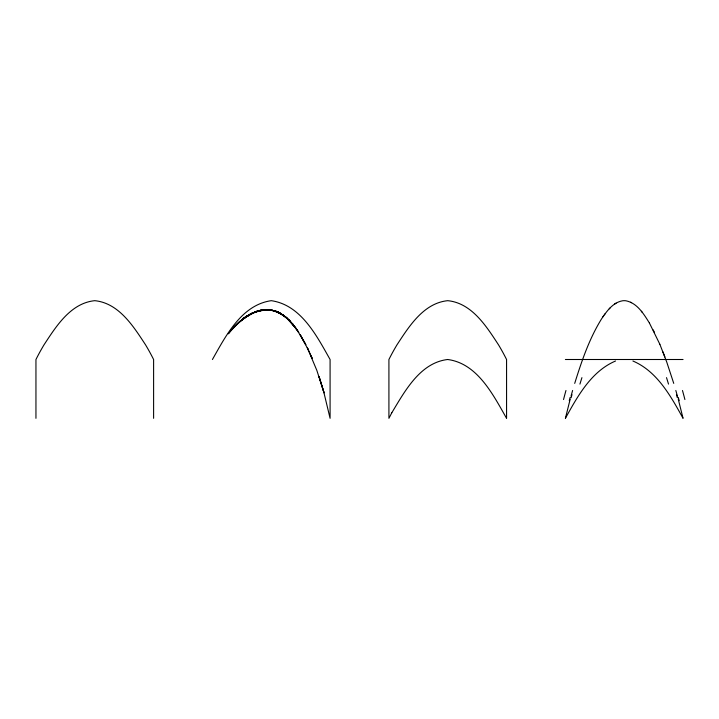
<?xml version="1.0" encoding="UTF-8"?>
<svg xmlns="http://www.w3.org/2000/svg" width="719" height="719" viewBox="0 0 719 719"><rect width="100%" height="100%" fill="white"/><g stroke="black" fill="none" stroke-linecap="round" stroke-linejoin="round"><path stroke-width="1.08" d="M570.176 399.234L565.395 418.323C577.555 396.349 591.225 371.328 615.536 361.01M571.048 396.043L572.612 390.48M574.706 383.389C581.653 361.109 589.265 338.694 601.632 318.76C606.755 311.201 612.921 302.483 622.537 300.785A12.987 12.663 0 0 1 625.916 300.785C637.205 303.014 643.748 313.96 649.401 322.993M212.429 359.5C225.838 335.818 241.503 304.937 271.261 300.677C301.009 304.937 316.684 335.818 330.084 359.5L330.084 418.323L323.64 391.433L319.748 378.724L319.065 376.675L324.071 392.889L316.845 370.411L307.292 347.637L312.163 358.314L311.084 355.923M602.944 316.782L603.618 315.803M604.311 314.841L605.012 313.879M609.227 308.819L609.982 308.047M233.801 327.558C242.905 317.555 255.569 308.837 269.688 309.826C255.461 308.604 243.076 317.798 233.801 327.558L239.957 321.393L252.01 313.169L243.247 318.472L254.868 312.136L266.812 309.547C258.166 309.745 250.284 313.772 243.247 318.472C253.169 311.192 266.461 307.031 278.262 312.091C270.955 309.179 262.714 309.098 255.308 311.722M614.475 304.173L616.075 303.13M260.88 310.222C247.255 313.259 237.072 323.622 228.309 333.832C239.733 318.211 261.617 302.573 281.147 313.655L272.618 310.392L263.81 309.88M261.312 310.141L269.895 310.024L275.611 311.291M565.395 359.5L683.05 359.5M264.655 309.601C272.923 309.35 280.752 312.801 287.007 318.014L277.174 311.669L282.648 314.814L289.955 320.899C285.326 316.423 279.961 312.657 273.822 310.599L284.068 315.614L278.648 312.558M267.234 309.763L273.022 310.59M632.909 361.01C657.22 371.328 670.89 396.349 683.05 418.323L678.269 399.234M276.204 311.543L281.713 314.248M630.698 302.232L631.543 302.663M282.648 314.814L287.897 319.056L292.903 324.287L285.892 317.214L295.842 328.161L289.137 320.18L297.154 330.093L298.762 332.475L292.372 323.667L297.154 330.093L305.845 344.743L300.191 334.668L308.496 350.198M641.366 311.264L642.049 312.091M649.401 322.993L659.853 344.275M653.167 329.886L654.344 332.223M659.853 344.275L666.738 362.043L673.739 383.38M662.945 351.879L664.886 356.966M675.833 390.48L677.397 396.043M153.605 418.323L153.605 359.5A216.635 216.635 0 0 0 145.562 344.859C133.437 326.345 118.914 303.094 94.773 300.677C70.642 303.094 56.118 326.345 43.994 344.859A216.635 216.635 0 0 0 35.95 359.5L35.95 418.323M676.462 394.605A118.518 15.548 70.3 0 1 677.325 397.742M666.513 377.637A181.125 40.399 67.3 0 1 668.508 384.09M563.543 399.539A177.908 48.991 -65.7 0 1 565.961 390.507M569.277 400.663A118.491 16.411 -70 0 1 570.149 397.409M571.12 397.742A118.518 15.548 -70.3 0 1 571.982 394.605M579.936 384.09A181.125 40.399 -67.3 0 1 581.932 377.637M682.484 390.507A177.908 48.991 65.7 0 1 684.901 399.539M678.296 397.409A118.491 16.411 70 0 1 679.176 400.663M391.801 412.769L388.916 418.323L388.916 359.5A216.635 216.635 0 0 1 396.96 344.859C409.084 326.345 423.608 303.094 447.739 300.677C471.88 303.094 486.404 326.345 498.528 344.859A216.635 216.635 0 0 1 506.571 359.5L506.571 418.323C493.153 394.83 477.443 363.401 447.667 359.5C420.022 362.771 404.797 391.271 391.801 412.769"/></g></svg>
